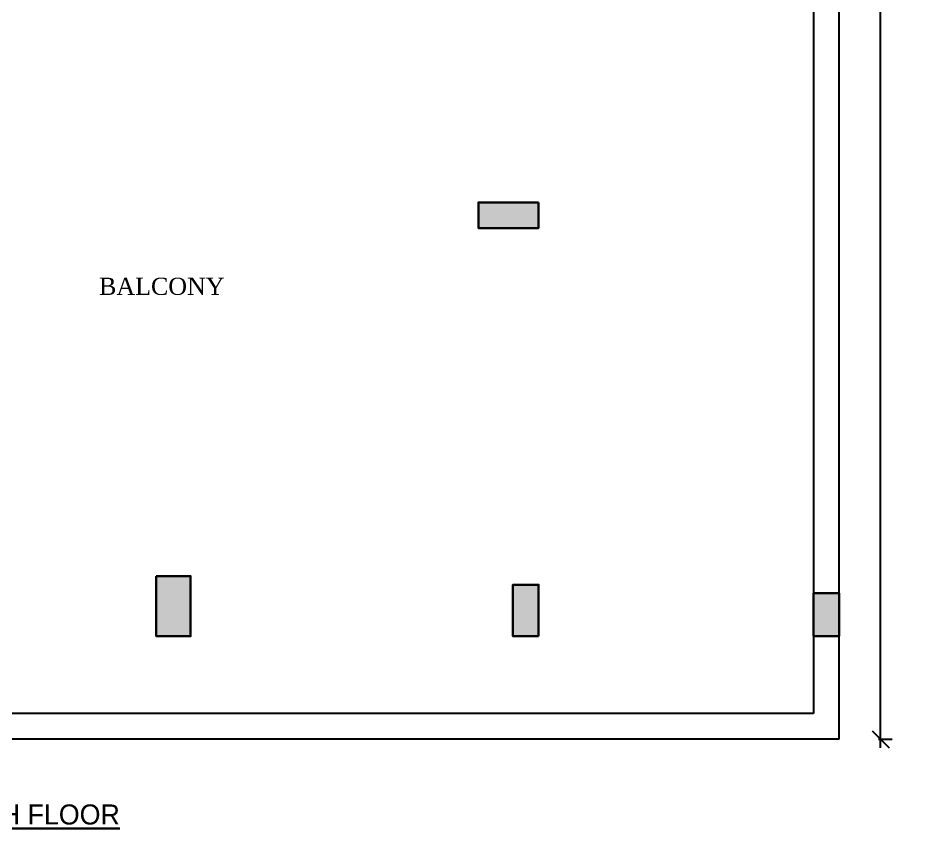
# Model space of a CAD drawing. Header units: inches. Extents: x 204954 to 440946, y -300749 to -143756.
# Drawn here: x 223443.4 to 223763, y -148414.3 to -148126.1 of the extents above; entities that cross this region are included whole.
import ezdxf

# ---------------------------------------------------------------- set-up
doc = ezdxf.new("R2010")
doc.units = ezdxf.units.IN
doc.header["$LTSCALE"] = 9
doc.header["$MEASUREMENT"] = 0
doc.layers.get('Defpoints').update_dxf_attribs({"lineweight": 0})
doc.layers.add('beam framing', color=91, linetype='Continuous')
doc.layers.add('COLUMNS', color=1, linetype='Continuous', lineweight=30)
doc.layers.add('Hatch', color=7, linetype='Continuous', lineweight=15, true_color=0xa3a3a3)
doc.styles.add('outer', font='arial.ttf', dxfattribs={"height": 24})
doc.styles.add('SST1', font='arial.ttf', dxfattribs={"height": 9.5})
doc.dimstyles.new('DIMA-1', dxfattribs={"dimtxt": 9.5, "dimasz": 6, "dimexe": 4, "dimexo": 4, "dimgap": 0.25, "dimtad": 0, "dimdec": 1, "dimzin": 3, "dimdsep": 46, "dimlunit": 4, "dimtxsty": 'SST1', "dimblk1": 'OBLIQUE', "dimblk2": 'OBLIQUE', "dimsah": 1, "dimcen": 0, "dimdle": 3, "dimclrd": 3, "dimclre": 3, "dimclrt": 7, "dimadec": 0, "dimazin": 0, "dimtfac": 1, "dimtdec": 1, "dimtix": 1, "dimtmove": 2, "dimatfit": 3, "dimfxl": 4, "dimfxlon": 1, "dimtolj": 1, "dimtzin": 3, "dimarcsym": 0})

# ---------------------------------------------------------------- blocks, each defined once
blk = doc.blocks.new('A$C31806C9B')
at = {"layer": 'Hatch'}
blk.add_hatch(color=256, dxfattribs=at).paths.add_polyline_path([(0, -21), (0, 0), (-12, 0), (-12, -21)])
at = {"layer": 'COLUMNS'}
blk.add_lwpolyline([(-12, 0), (0, 0), (0, -21), (-12, -21)], close=True, dxfattribs=at)
blk = doc.blocks.new('A$C00142961')
at = {"layer": 'Hatch'}
blk.add_hatch(color=256, dxfattribs=at).paths.add_polyline_path([(9, 0), (0, 0), (0, -21), (9, -21)])
at = {"layer": 'COLUMNS'}
blk.add_lwpolyline([(0, 0), (9, 0), (9, -21), (0, -21)], close=True, dxfattribs=at)
blk = doc.blocks.new('A$C5E2070FF')
at = {"layer": 'Hatch'}
blk.add_hatch(color=256, dxfattribs=at).paths.add_polyline_path([(18, -9), (18, 0), (0, 0), (0, -9)])
at = {"layer": 'COLUMNS'}
blk.add_lwpolyline([(18, 0), (18, -9), (0, -9), (0, 0)], close=True, dxfattribs=at)
blk = doc.blocks.new('A$C5D5B4CD9')
at = {"layer": 'Hatch'}
blk.add_hatch(color=256, dxfattribs=at).paths.add_polyline_path([(-9, -15), (0, -15), (0, 0), (-9, 0)])
at = {"layer": 'COLUMNS'}
blk.add_lwpolyline([(0, -15), (-9, -15), (-9, 0), (0, 0)], close=True, dxfattribs=at)
blk = doc.blocks.new('_Oblique')
at = {"color": 0, "linetype": 'ByBlock', "lineweight": -2}
blk.add_line((-0.5, -0.5), (0.5, 0.5), dxfattribs=at)
blk = doc.blocks.new('*D28')
at = {"layer": 'beam framing', "color": 3, "lineweight": -2, "transparency": 16777216}
for p, q in [((223744.5, -147342.84), (223744.5, -147839.73)), ((223743.75, -147345.84), (223748.5, -147345.84)), ((223744.5, -148380.84), (223744.5, -147883.95)), ((223743.75, -148377.84), (223748.5, -148377.84))]:
    blk.add_line(p, q, dxfattribs=at)
at = {"layer": 'Defpoints', "color": 0, "transparency": 16777216}
for p in [(223730.08, -147345.84), (223730.08, -148377.84), (223744.5, -148377.84)]:
    blk.add_point(p, dxfattribs=at)
at = {"layer": 'beam framing', "color": 3, "lineweight": -2, "transparency": 16777216, "xscale": 6, "yscale": 6, "zscale": 6}
for p, rotation in [((223744.5, -147345.84), 90), ((223744.5, -148377.84), 270)]:
    blk.add_blockref('_Oblique', p, dxfattribs=dict(at, rotation=rotation))
at = {"layer": 'beam framing', "color": 7, "transparency": 16777216, "insert": (223744.5, -147861.84), "char_height": 9.5, "attachment_point": 5, "rotation": 90, "style": 'SST1'}
blk.add_mtext('\\A1;86\'-0.0"', dxfattribs=at)

msp = doc.modelspace()

# ---------------------------------------------------------------- linework, layer by layer
at = {"layer": 'beam framing', "color": 1}
for p, q in [((223730.0766, -148377.83748), (223730.0766, -147345.83749)), ((223721.0766, -147423.83748), (223721.0766, -148368.83748)), ((223721.0766, -148368.83748), (223166.07663, -148368.83748)), ((223730.0766, -148377.83748), (223166.07663, -148377.83748))]:
    msp.add_line(p, q, dxfattribs=at)
msp.add_circle((221267.41484, -148374.87), 4304.54104, dxfattribs=at)

# ---------------------------------------------------------------- block references
at = {"layer": 'beam framing', "rotation": 270}
for name, p in [('A$C00142961', (223625.07664, -148190.33748)), ('A$C5E2070FF', (223625.07664, -148323.83748))]:
    msp.add_blockref(name, p, dxfattribs=at)
at = {"layer": 'beam framing'}
for name, p in [('A$C31806C9B', (223503.57664, -148320.83746)), ('A$C5D5B4CD9', (223730.07661, -148326.83746))]:
    msp.add_blockref(name, p, dxfattribs=at)

# ---------------------------------------------------------------- texts
at = {"color": 7, "lineweight": 30, "ltscale": 16, "attachment_point": 5, "style": 'outer'}
for s, insert, char_height in [('\\A1;{\\fTimes New Roman|b0|i0|c0|p18;\\C256;BALCONY}', (223493.50424, -148219.6944), 6), ('\\A1;{\\fBankGothic Lt BT|b0|i0|c0|p34;\\L\\C256;SIXTH FLOOR}', (223447.65182, -148404.13412), 7)]:
    msp.add_mtext(s, dxfattribs=dict(at, insert=insert, char_height=char_height))

# ---------------------------------------------------------------- dimensions: what is measured, and where the dimension line sits
at = {"layer": 'beam framing', "color": 1}
dim = msp.add_linear_dim(base=(223744.50141, -148377.83748), p1=(223730.0766, -147345.83749), p2=(223730.0766, -148377.83748), angle=90, dimstyle='DIMA-1', override={"dimlunit": 3, "dimfxl": 0.75, "dimarcsym": 1}, dxfattribs=at)
dim.commit()
dim.dimension.update_dxf_attribs({"geometry": '*D28', "text_midpoint": (223744.50141, -147861.83749)})

doc.saveas('drawing.dxf')
